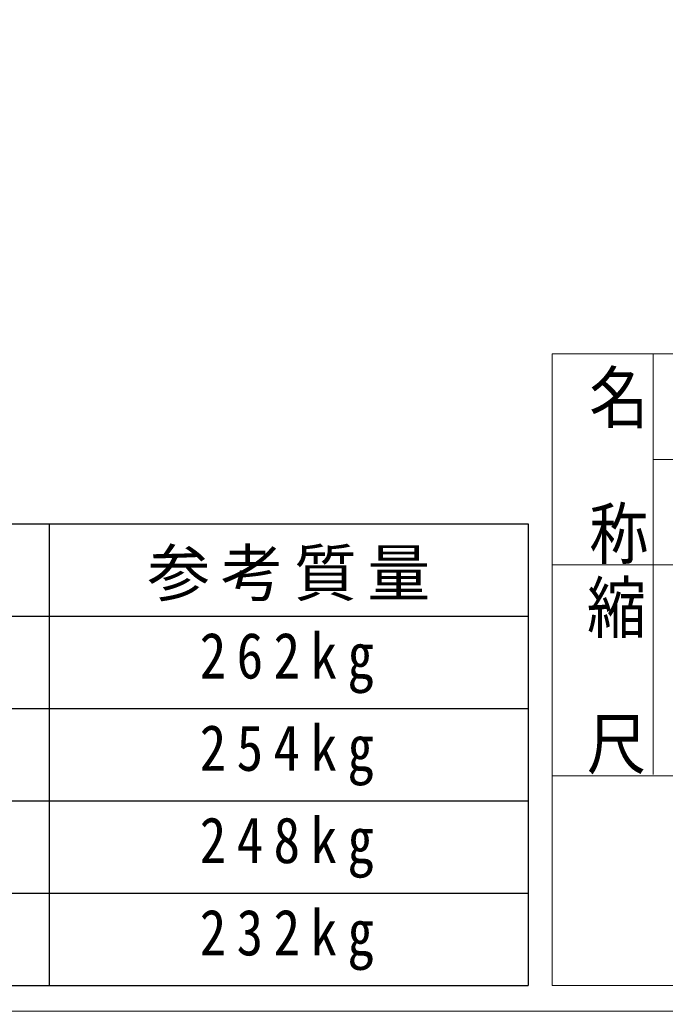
# Model space of a CAD drawing. Units: millimetres, scale not verified. Extents: x -2100 to 2100, y -1470 to 1470.
# Drawn here: x 655 to 1145, y -1470 to -718 of the extents above; entities that cross this region are included whole.
import ezdxf
from ezdxf.enums import TextEntityAlignment as Align

# ---------------------------------------------------------------- set-up
doc = ezdxf.new("R2010")
doc.units = ezdxf.units.MM
doc.header["$LTSCALE"] = 15
doc.layers.add('0-0_図面枠', color=7, linetype='Continuous', lineweight=18)
doc.layers.add('0-1_ブロック', color=4, linetype='Continuous')
doc.styles.add('@ＭＳ ゴシック', font='')
doc.styles.add('ＭＳ ゴシック', font='')
doc.styles.get('@ＭＳ ゴシック').set_extended_font_data('@MS Gothic')
doc.styles.get('ＭＳ ゴシック').set_extended_font_data('MS Gothic')

msp = doc.modelspace()

# ---------------------------------------------------------------- linework, layer by layer
at = {"layer": '0-0_図面枠', "color": 5}
for p, q in [((1058.9, -971.49), (1058.9, -1450.43)), ((1135.41, -971.49), (1135.41, -1131.49)), ((1058.9, -1131.49), (2076.66, -1131.49)), ((1135.41, -1131.49), (1135.41, -1290.43)), ((1058.9, -1291.49), (2076.66, -1291.49)), ((1058.9, -1450.43), (2076.66, -1450.43))]:
    msp.add_line(p, q, dxfattribs=at)
at = {"layer": '0-0_図面枠', "color": 4}
msp.add_line((1135.41, -1051.49), (2076.66, -1051.49), dxfattribs=at)
at = {"layer": '0-0_図面枠', "color": 5}
msp.add_lwpolyline([(2100, 1470), (-2100, 1470), (-2100, -1470), (2100, -1470)], close=True, dxfattribs=at)
msp.add_lwpolyline([(1058.9, -971.49), (2076.66, -971.49), (2076.66, -1450.43)], dxfattribs=at)
at = {"layer": '0-1_ブロック', "color": 5}
for p, q in [((440.6, -1100.43), (1040.76, -1100.43)), ((677.54, -1100.43), (677.54, -1450.43)), ((1040.76, -1100.43), (1040.76, -1450.43)), ((440.6, -1170.43), (1040.76, -1170.43)), ((440.6, -1240.43), (1040.76, -1240.43)), ((440.6, -1310.43), (1040.76, -1310.43)), ((440.6, -1380.43), (1040.76, -1380.43)), ((440.6, -1450.43), (1040.76, -1450.43))]:
    msp.add_line(p, q, dxfattribs=at)

# ---------------------------------------------------------------- texts
at = {"layer": '0-0_図面枠', "style": '@ＭＳ ゴシック', "width": 1.15}
for s, p in [('名\u3000称', (1082.57, -978.24)), ('縮\u3000尺', (1080.79, -1137.59))]:
    msp.add_text(s, height=32.88, rotation=270, dxfattribs=at).set_placement(p, align=Align.BOTTOM_LEFT)
at = {"layer": '0-1_ブロック', "color": 7, "char_height": 34.84, "attachment_point": 7, "style": 'ＭＳ ゴシック'}
for s, insert in [('\\T1.17;参考質量', (751.99, -1159.19)), ('\\T1.39;\\W0.85;262kg', (791.67, -1229.19)), ('\\T1.39;\\W0.85;254kg', (791.67, -1299.19)), ('\\T1.39;\\W0.85;248kg', (791.67, -1369.19)), ('\\T1.39;\\W0.85;232kg', (791.67, -1439.19))]:
    msp.add_mtext(s, dxfattribs=dict(at, insert=insert))

doc.saveas('drawing.dxf')
